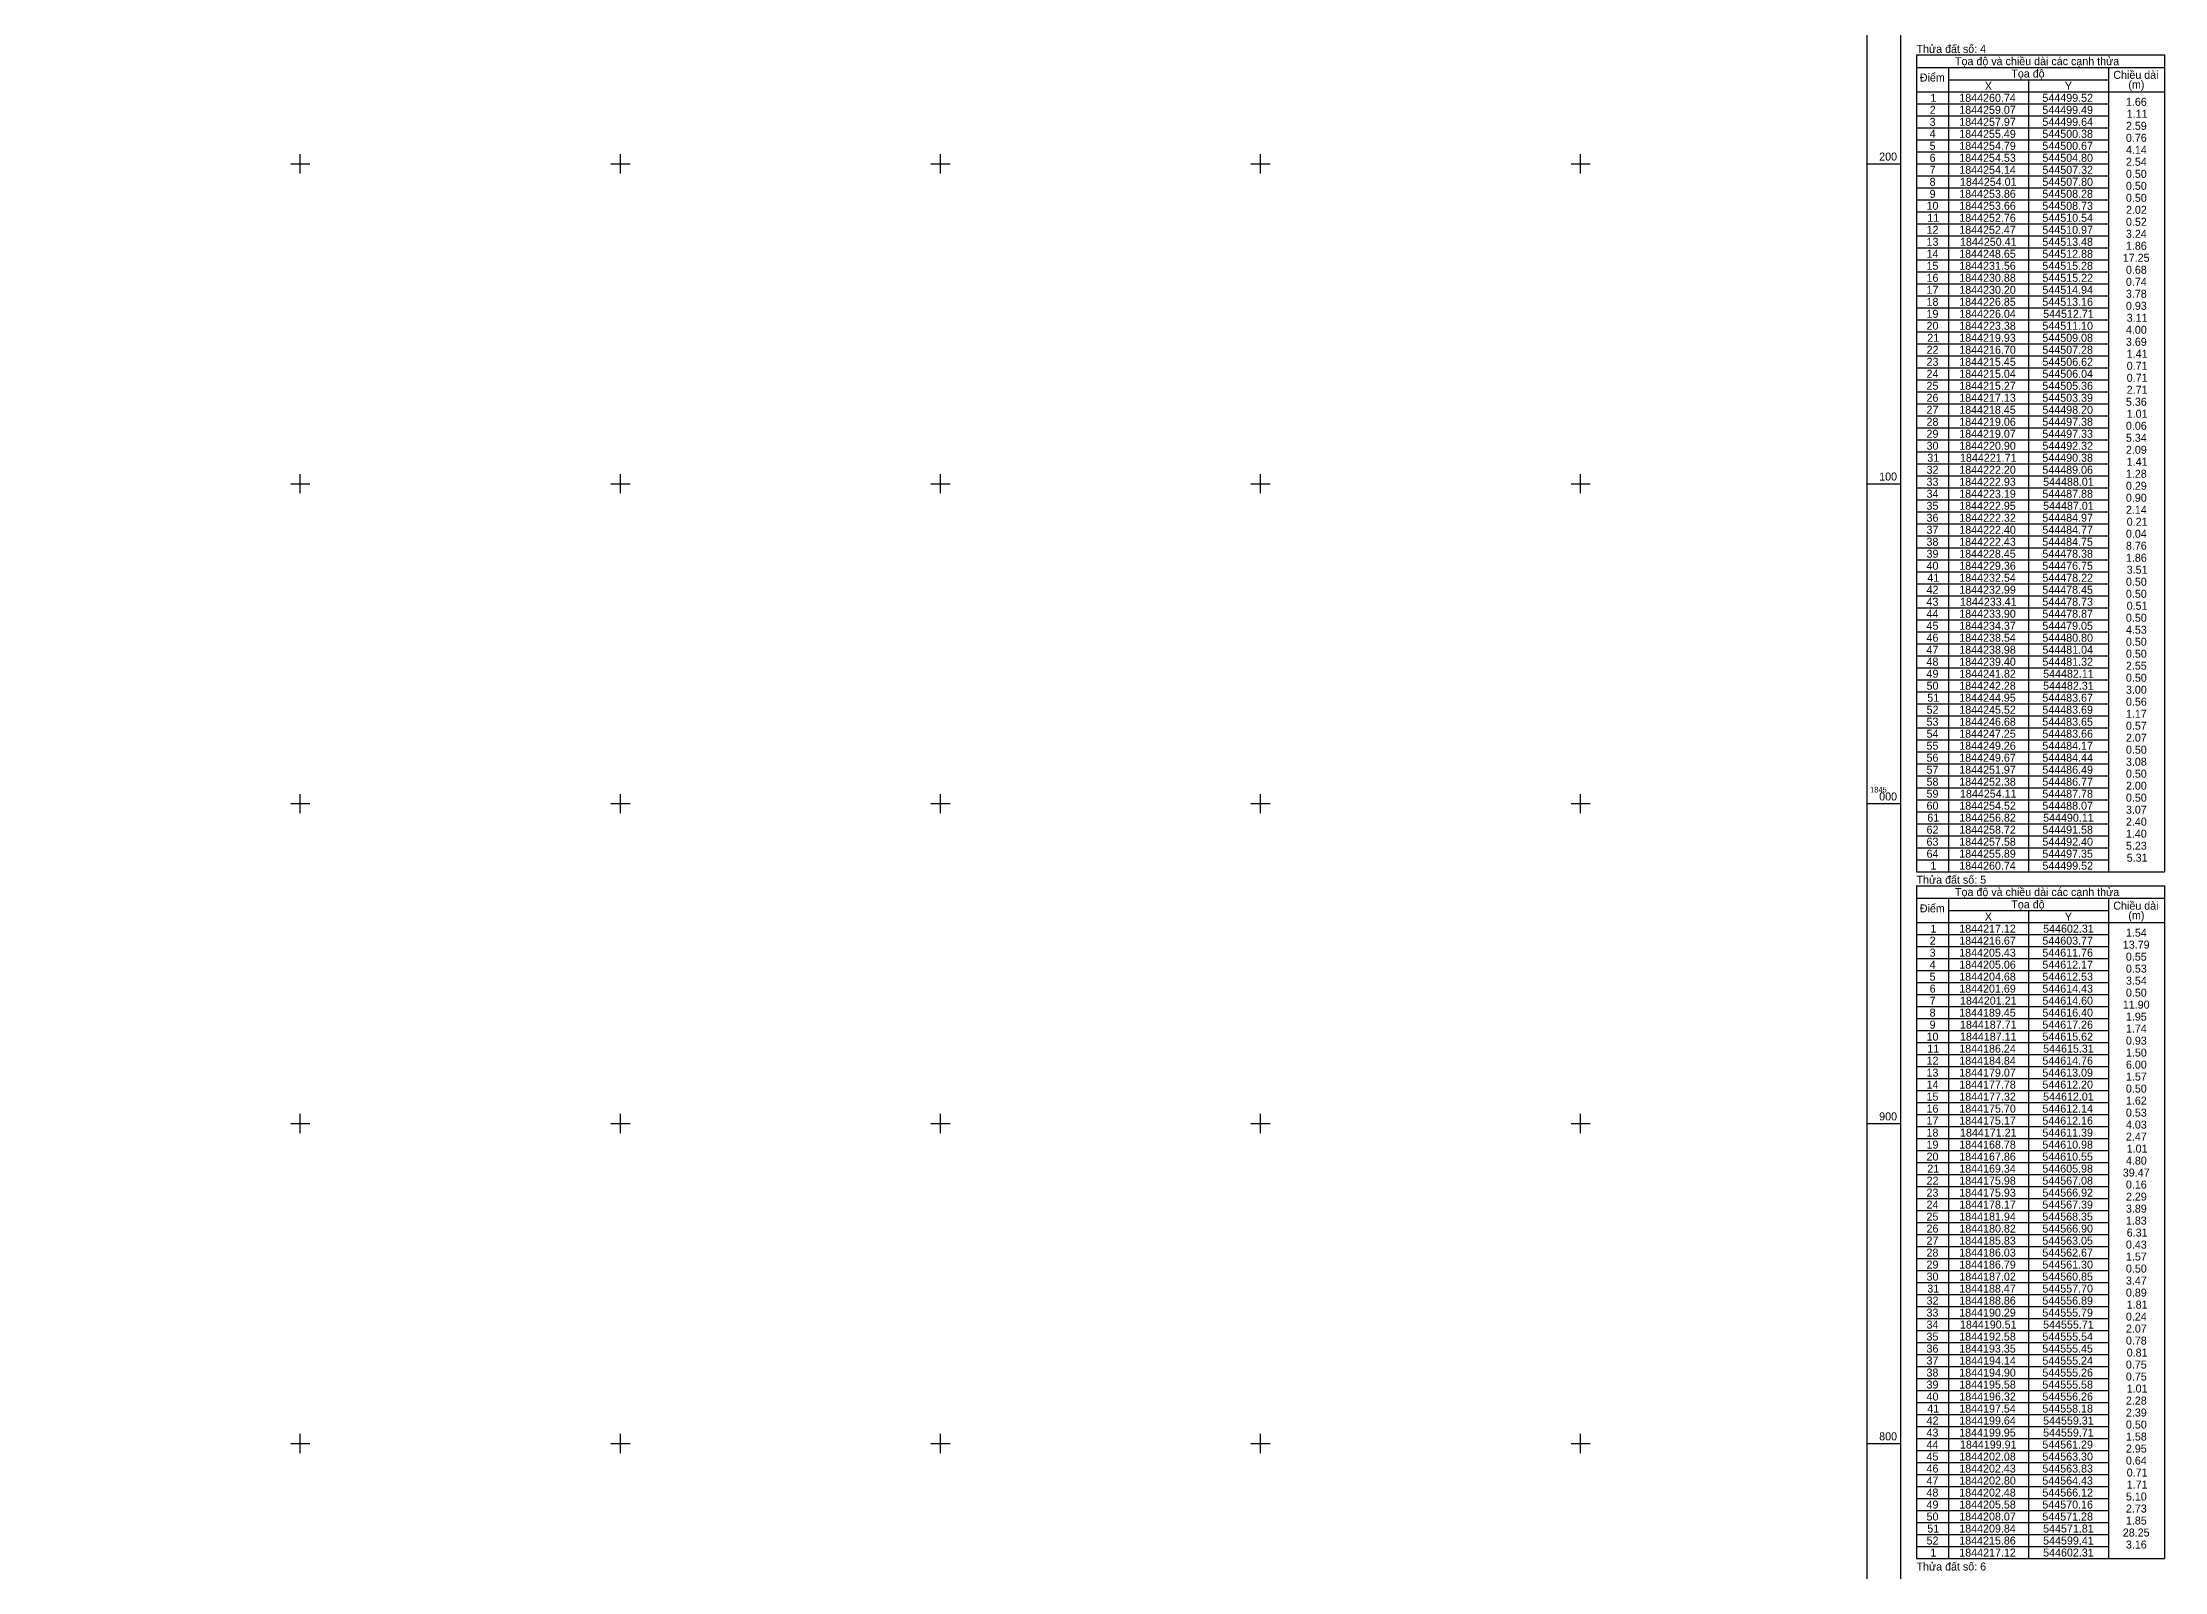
# Model space of a CAD drawing. Extents: x 542197 to 550482, y 1822129 to 1845893.
# Drawn here: x 549819 to 550482, y 1844760 to 1845238 of the extents above; entities that cross this region are included whole.
import ezdxf

# ---------------------------------------------------------------- set-up
doc = ezdxf.new("R2010")
doc.units = 0
doc.layers.add('Level 63', color=7, linetype='Continuous')

msp = doc.modelspace()

# ---------------------------------------------------------------- linework, layer by layer
at = {"layer": 'Level 63'}
for p, q in [((550404.92, 1845234.03), (550482.42, 1845234.03)), ((550404.92, 1845234.03), (550404.92, 1844978.73)), ((550404.92, 1845230.08), (550482.42, 1845230.08)), ((550414.92, 1845230.08), (550414.92, 1844978.73)), ((550464.92, 1845230.08), (550464.92, 1844978.73)), ((550482.42, 1845234.03), (550482.42, 1844978.73)), ((550414.92, 1845226.23), (550464.92, 1845226.23)), ((550439.92, 1845226.23), (550439.92, 1844978.73)), ((550404.92, 1845222.48), (550482.42, 1845222.48)), ((550404.92, 1845218.73), (550464.92, 1845218.73)), ((550404.92, 1845214.98), (550464.92, 1845214.98)), ((550404.92, 1845211.23), (550464.92, 1845211.23)), ((550404.92, 1845207.48), (550464.92, 1845207.48)), ((550404.92, 1845203.73), (550464.92, 1845203.73)), ((549897, 1845200), (549903, 1845200)), ((549900, 1845197), (549900, 1845203)), ((549997, 1845200), (550003, 1845200)), ((550000, 1845197), (550000, 1845203)), ((550097, 1845200), (550103, 1845200)), ((550100, 1845197), (550100, 1845203)), ((550197, 1845200), (550203, 1845200)), ((550200, 1845197), (550200, 1845203)), ((550297, 1845200), (550303, 1845200)), ((550300, 1845197), (550300, 1845203)), ((550389.42, 1845200), (550399.92, 1845200)), ((550404.92, 1845199.98), (550464.92, 1845199.98)), ((550404.92, 1845196.23), (550464.92, 1845196.23)), ((550404.92, 1845192.48), (550464.92, 1845192.48)), ((550404.92, 1845188.73), (550464.92, 1845188.73)), ((550404.92, 1845184.98), (550464.92, 1845184.98)), ((550404.92, 1845181.23), (550464.92, 1845181.23)), ((550404.92, 1845177.48), (550464.92, 1845177.48)), ((550404.92, 1845173.73), (550464.92, 1845173.73)), ((550404.92, 1845169.98), (550464.92, 1845169.98)), ((550404.92, 1845166.23), (550464.92, 1845166.23)), ((550404.92, 1845162.48), (550464.92, 1845162.48)), ((550404.92, 1845158.73), (550464.92, 1845158.73)), ((550404.92, 1845154.98), (550464.92, 1845154.98)), ((550404.92, 1845151.23), (550464.92, 1845151.23)), ((550404.92, 1845147.48), (550464.92, 1845147.48)), ((550404.92, 1845143.73), (550464.92, 1845143.73)), ((550404.92, 1845139.98), (550464.92, 1845139.98)), ((550404.92, 1845136.23), (550464.92, 1845136.23)), ((550404.92, 1845132.48), (550464.92, 1845132.48)), ((550404.92, 1845128.73), (550464.92, 1845128.73)), ((550404.92, 1845124.98), (550464.92, 1845124.98)), ((550404.92, 1845121.23), (550464.92, 1845121.23)), ((550404.92, 1845117.48), (550464.92, 1845117.48)), ((550404.92, 1845113.73), (550464.92, 1845113.73)), ((550404.92, 1845109.98), (550464.92, 1845109.98)), ((550404.92, 1845106.23), (550464.92, 1845106.23)), ((549897, 1845100), (549903, 1845100)), ((549900, 1845097), (549900, 1845103)), ((549997, 1845100), (550003, 1845100)), ((550000, 1845097), (550000, 1845103)), ((550097, 1845100), (550103, 1845100)), ((550100, 1845097), (550100, 1845103)), ((550197, 1845100), (550203, 1845100)), ((550200, 1845097), (550200, 1845103)), ((550297, 1845100), (550303, 1845100)), ((550300, 1845097), (550300, 1845103)), ((550389.42, 1845100), (550399.92, 1845100)), ((550404.92, 1845102.48), (550464.92, 1845102.48)), ((550404.92, 1845098.73), (550464.92, 1845098.73)), ((550404.92, 1845094.98), (550464.92, 1845094.98)), ((550404.92, 1845091.23), (550464.92, 1845091.23)), ((550404.92, 1845087.48), (550464.92, 1845087.48)), ((550404.92, 1845083.73), (550464.92, 1845083.73)), ((550404.92, 1845079.98), (550464.92, 1845079.98)), ((550404.92, 1845076.23), (550464.92, 1845076.23)), ((550404.92, 1845072.48), (550464.92, 1845072.48)), ((550404.92, 1845068.73), (550464.92, 1845068.73)), ((550404.92, 1845064.98), (550464.92, 1845064.98)), ((550404.92, 1845061.23), (550464.92, 1845061.23)), ((550404.92, 1845057.48), (550464.92, 1845057.48)), ((550404.92, 1845053.73), (550464.92, 1845053.73)), ((550404.92, 1845049.98), (550464.92, 1845049.98)), ((550404.92, 1845046.23), (550464.92, 1845046.23)), ((550404.92, 1845042.48), (550464.92, 1845042.48)), ((550404.92, 1845038.73), (550464.92, 1845038.73)), ((550404.92, 1845034.98), (550464.92, 1845034.98)), ((550404.92, 1845031.23), (550464.92, 1845031.23)), ((550404.92, 1845027.48), (550464.92, 1845027.48)), ((550404.92, 1845023.73), (550464.92, 1845023.73)), ((550404.92, 1845019.98), (550464.92, 1845019.98)), ((550404.92, 1845016.23), (550464.92, 1845016.23)), ((550404.92, 1845012.48), (550464.92, 1845012.48)), ((550404.92, 1845008.73), (550464.92, 1845008.73)), ((550404.92, 1845004.98), (550464.92, 1845004.98)), ((549897, 1845000), (549903, 1845000)), ((549900, 1844997), (549900, 1845003)), ((549997, 1845000), (550003, 1845000)), ((550000, 1844997), (550000, 1845003)), ((550097, 1845000), (550103, 1845000)), ((550100, 1844997), (550100, 1845003)), ((550197, 1845000), (550203, 1845000)), ((550200, 1844997), (550200, 1845003)), ((550297, 1845000), (550303, 1845000)), ((550300, 1844997), (550300, 1845003)), ((550389.42, 1845000), (550399.92, 1845000)), ((550404.92, 1845001.23), (550464.92, 1845001.23)), ((550404.92, 1844997.48), (550464.92, 1844997.48)), ((550404.92, 1844993.73), (550464.92, 1844993.73)), ((550404.92, 1844989.98), (550464.92, 1844989.98)), ((550404.92, 1844986.23), (550464.92, 1844986.23)), ((550404.92, 1844982.48), (550464.92, 1844982.48)), ((550404.92, 1844978.73), (550482.42, 1844978.73)), ((550404.92, 1844974.36), (550482.42, 1844974.36)), ((550404.92, 1844974.36), (550404.92, 1844764.06)), ((550482.42, 1844974.36), (550482.42, 1844764.06)), ((550404.92, 1844970.41), (550482.42, 1844970.41)), ((550414.92, 1844970.41), (550414.92, 1844764.06)), ((550414.92, 1844966.56), (550464.92, 1844966.56)), ((550439.92, 1844966.56), (550439.92, 1844764.06)), ((550464.92, 1844970.41), (550464.92, 1844764.06)), ((550404.92, 1844962.81), (550482.42, 1844962.81)), ((550404.92, 1844959.06), (550464.92, 1844959.06)), ((550404.92, 1844955.31), (550464.92, 1844955.31)), ((550404.92, 1844951.56), (550464.92, 1844951.56)), ((550404.92, 1844947.81), (550464.92, 1844947.81)), ((550404.92, 1844944.06), (550464.92, 1844944.06)), ((550404.92, 1844940.31), (550464.92, 1844940.31)), ((550404.92, 1844936.56), (550464.92, 1844936.56)), ((550404.92, 1844932.81), (550464.92, 1844932.81)), ((550404.92, 1844929.06), (550464.92, 1844929.06)), ((550404.92, 1844925.31), (550464.92, 1844925.31)), ((550404.92, 1844921.56), (550464.92, 1844921.56)), ((550404.92, 1844917.81), (550464.92, 1844917.81)), ((550404.92, 1844914.06), (550464.92, 1844914.06)), ((550404.92, 1844910.31), (550464.92, 1844910.31)), ((550404.92, 1844906.56), (550464.92, 1844906.56)), ((549897, 1844900), (549903, 1844900)), ((549900, 1844897), (549900, 1844903)), ((549997, 1844900), (550003, 1844900)), ((550000, 1844897), (550000, 1844903)), ((550097, 1844900), (550103, 1844900)), ((550100, 1844897), (550100, 1844903)), ((550197, 1844900), (550203, 1844900)), ((550200, 1844897), (550200, 1844903)), ((550297, 1844900), (550303, 1844900)), ((550300, 1844897), (550300, 1844903)), ((550389.42, 1844900), (550399.92, 1844900)), ((550404.92, 1844902.81), (550464.92, 1844902.81)), ((550404.92, 1844899.06), (550464.92, 1844899.06)), ((550404.92, 1844895.31), (550464.92, 1844895.31)), ((550404.92, 1844891.56), (550464.92, 1844891.56)), ((550404.92, 1844887.81), (550464.92, 1844887.81)), ((550404.92, 1844884.06), (550464.92, 1844884.06)), ((550404.92, 1844880.31), (550464.92, 1844880.31)), ((550404.92, 1844876.56), (550464.92, 1844876.56)), ((550404.92, 1844872.81), (550464.92, 1844872.81)), ((550404.92, 1844869.06), (550464.92, 1844869.06)), ((550404.92, 1844865.31), (550464.92, 1844865.31)), ((550404.92, 1844861.56), (550464.92, 1844861.56)), ((550404.92, 1844857.81), (550464.92, 1844857.81)), ((550404.92, 1844854.06), (550464.92, 1844854.06)), ((550404.92, 1844850.31), (550464.92, 1844850.31)), ((550404.92, 1844846.56), (550464.92, 1844846.56)), ((550404.92, 1844842.81), (550464.92, 1844842.81)), ((550404.92, 1844839.06), (550464.92, 1844839.06)), ((550404.92, 1844835.31), (550464.92, 1844835.31)), ((550404.92, 1844831.56), (550464.92, 1844831.56)), ((550404.92, 1844827.81), (550464.92, 1844827.81)), ((550404.92, 1844824.06), (550464.92, 1844824.06)), ((550404.92, 1844820.31), (550464.92, 1844820.31)), ((550404.92, 1844816.56), (550464.92, 1844816.56)), ((550404.92, 1844812.81), (550464.92, 1844812.81)), ((550404.92, 1844809.06), (550464.92, 1844809.06)), ((549897, 1844800), (549903, 1844800)), ((549900, 1844797), (549900, 1844803)), ((549997, 1844800), (550003, 1844800)), ((550000, 1844797), (550000, 1844803)), ((550097, 1844800), (550103, 1844800)), ((550100, 1844797), (550100, 1844803)), ((550197, 1844800), (550203, 1844800)), ((550200, 1844797), (550200, 1844803)), ((550297, 1844800), (550303, 1844800)), ((550300, 1844797), (550300, 1844803)), ((550389.42, 1844800), (550399.92, 1844800)), ((550404.92, 1844805.31), (550464.92, 1844805.31)), ((550404.92, 1844801.56), (550464.92, 1844801.56)), ((550404.92, 1844797.81), (550464.92, 1844797.81)), ((550404.92, 1844794.06), (550464.92, 1844794.06)), ((550404.92, 1844790.31), (550464.92, 1844790.31)), ((550404.92, 1844786.56), (550464.92, 1844786.56)), ((550404.92, 1844782.81), (550464.92, 1844782.81)), ((550404.92, 1844779.06), (550464.92, 1844779.06)), ((550404.92, 1844775.31), (550464.92, 1844775.31)), ((550404.92, 1844771.56), (550464.92, 1844771.56)), ((550404.92, 1844767.81), (550464.92, 1844767.81)), ((550404.92, 1844764.06), (550482.42, 1844764.06))]:
    msp.add_line(p, q, dxfattribs=at)
for points in [[(542202.44, 1845862.31), (550399.92, 1845862.31), (550399.92, 1839658.45), (542202.44, 1839658.45), (542202.44, 1845862.31)], [(542212.94, 1845851.81), (550389.42, 1845851.81), (550389.42, 1839668.95), (542212.94, 1839668.95), (542212.94, 1845851.81)]]:
    msp.add_lwpolyline(points, dxfattribs=at)

# ---------------------------------------------------------------- texts
for s, height, p in [('Thửa đất số: 4', 2.5, (550404.92, 1845234.66)), ('Tọa độ và chiều dài các cạnh thửa', 2.5, (550416.95, 1845230.81)), ('Điểm', 2.5, (550405.95, 1845225.71)), ('X', 2.5, (550426.26, 1845223.11)), ('Tọa độ', 2.5, (550434.54, 1845226.96)), ('Y', 2.5, (550451.26, 1845223.11)), ('Chiều dài', 2.5, (550466.41, 1845226.54)), ('(m)', 2.5, (550471.11, 1845223.52)), ('2', 2.5, (550409.04, 1845215.61)), ('1', 2.5, (550409.27, 1845219.36)), ('1844260.74', 2.5, (550418.28, 1845219.36)), ('1844259.07', 2.5, (550418.27, 1845215.61)), ('544499.49', 2.5, (550444.24, 1845215.61)), ('544499.52', 2.5, (550444.26, 1845219.36)), ('1.66', 2.5, (550470.35, 1845218.11)), ('1.11', 2.5, (550470.59, 1845214.36)), ('4', 2.5, (550409.03, 1845208.11)), ('3', 2.5, (550409.02, 1845211.86)), ('1844255.49', 2.5, (550418.27, 1845208.11)), ('1844257.97', 2.5, (550418.27, 1845211.86)), ('544500.38', 2.5, (550444.24, 1845208.11)), ('544499.64', 2.5, (550444.25, 1845211.86)), ('2.59', 2.5, (550470.35, 1845210.61)), ('200', 2.5, (550393.26, 1845201)), ('5', 2.5, (550409.01, 1845204.36)), ('1844254.79', 2.5, (550418.27, 1845204.36)), ('544500.67', 2.5, (550444.24, 1845204.36)), ('4.14', 2.5, (550470.35, 1845203.11)), ('0.76', 2.5, (550470.35, 1845206.86)), ('6', 2.5, (550409.02, 1845200.61)), ('7', 2.5, (550409.02, 1845196.86)), ('1844254.53', 2.5, (550418.27, 1845200.61)), ('1844254.14', 2.5, (550418.28, 1845196.86)), ('544504.80', 2.5, (550444.25, 1845200.61)), ('544507.32', 2.5, (550444.26, 1845196.86)), ('0.50', 2.5, (550470.35, 1845195.61)), ('2.54', 2.5, (550470.35, 1845199.36)), ('8', 2.5, (550409.02, 1845193.11)), ('9', 2.5, (550409.02, 1845189.36)), ('1844253.86', 2.5, (550418.27, 1845189.36)), ('1844254.01', 2.5, (550418.51, 1845193.11)), ('544508.28', 2.5, (550444.24, 1845189.36)), ('544507.80', 2.5, (550444.25, 1845193.11)), ('0.50', 2.5, (550470.35, 1845191.86)), ('0.50', 2.5, (550470.35, 1845188.11)), ('10', 2.5, (550408.06, 1845185.61)), ('11', 2.5, (550408.29, 1845181.86)), ('1844253.66', 2.5, (550418.27, 1845185.61)), ('1844252.76', 2.5, (550418.27, 1845181.86)), ('544508.73', 2.5, (550444.24, 1845185.61)), ('544510.54', 2.5, (550444.25, 1845181.86)), ('2.02', 2.5, (550470.36, 1845184.36)), ('12', 2.5, (550408.07, 1845178.11)), ('1844252.47', 2.5, (550418.27, 1845178.11)), ('544510.97', 2.5, (550444.24, 1845178.11)), ('3.24', 2.5, (550470.35, 1845176.86)), ('0.52', 2.5, (550470.36, 1845180.61)), ('13', 2.5, (550408.05, 1845174.36)), ('14', 2.5, (550408.06, 1845170.61)), ('1844248.65', 2.5, (550418.26, 1845170.61)), ('1844250.41', 2.5, (550418.51, 1845174.36)), ('544513.48', 2.5, (550444.24, 1845174.36)), ('544512.88', 2.5, (550444.24, 1845170.61)), ('17.25', 2.5, (550469.37, 1845169.36)), ('1.86', 2.5, (550470.35, 1845173.11)), ('15', 2.5, (550408.04, 1845166.86)), ('16', 2.5, (550408.05, 1845163.11)), ('1844230.88', 2.5, (550418.27, 1845163.11)), ('1844231.56', 2.5, (550418.27, 1845166.86)), ('544515.28', 2.5, (550444.24, 1845166.86)), ('544515.22', 2.5, (550444.26, 1845163.11)), ('0.68', 2.5, (550470.35, 1845165.61)), ('0.74', 2.5, (550470.35, 1845161.86)), ('17', 2.5, (550408.05, 1845159.36)), ('18', 2.5, (550408.05, 1845155.61)), ('1844226.85', 2.5, (550418.26, 1845155.61)), ('1844230.20', 2.5, (550418.28, 1845159.36)), ('544514.94', 2.5, (550444.25, 1845159.36)), ('544513.16', 2.5, (550444.24, 1845155.61)), ('3.78', 2.5, (550470.35, 1845158.11)), ('20', 2.5, (550408.06, 1845148.11)), ('19', 2.5, (550408.05, 1845151.86)), ('1844223.38', 2.5, (550418.27, 1845148.11)), ('1844226.04', 2.5, (550418.28, 1845151.86)), ('544511.10', 2.5, (550444.25, 1845148.11)), ('544512.71', 2.5, (550444.48, 1845151.86)), ('0.93', 2.5, (550470.35, 1845154.36)), ('3.11', 2.5, (550470.59, 1845150.61)), ('21', 2.5, (550408.29, 1845144.36)), ('1844219.93', 2.5, (550418.27, 1845144.36)), ('544509.08', 2.5, (550444.24, 1845144.36)), ('4.00', 2.5, (550470.35, 1845146.86)), ('3.69', 2.5, (550470.35, 1845143.11)), ('23', 2.5, (550408.05, 1845136.86)), ('22', 2.5, (550408.07, 1845140.61)), ('1844215.45', 2.5, (550418.26, 1845136.86)), ('1844216.70', 2.5, (550418.28, 1845140.61)), ('544507.28', 2.5, (550444.24, 1845140.61)), ('544506.62', 2.5, (550444.26, 1845136.86)), ('0.71', 2.5, (550470.59, 1845135.61)), ('1.41', 2.5, (550470.59, 1845139.36)), ('25', 2.5, (550408.04, 1845129.36)), ('24', 2.5, (550408.06, 1845133.11)), ('1844215.04', 2.5, (550418.28, 1845133.11)), ('1844215.27', 2.5, (550418.27, 1845129.36)), ('544506.04', 2.5, (550444.25, 1845133.11)), ('544505.36', 2.5, (550444.24, 1845129.36)), ('0.71', 2.5, (550470.59, 1845131.86)), ('2.71', 2.5, (550470.59, 1845128.11)), ('26', 2.5, (550408.05, 1845125.61)), ('27', 2.5, (550408.05, 1845121.86)), ('1844218.45', 2.5, (550418.26, 1845121.86)), ('1844217.13', 2.5, (550418.27, 1845125.61)), ('544503.39', 2.5, (550444.24, 1845125.61)), ('544498.20', 2.5, (550444.25, 1845121.86)), ('5.36', 2.5, (550470.35, 1845124.36)), ('28', 2.5, (550408.05, 1845118.11)), ('1844219.06', 2.5, (550418.27, 1845118.11)), ('544497.38', 2.5, (550444.24, 1845118.11)), ('0.06', 2.5, (550470.35, 1845116.86)), ('1.01', 2.5, (550470.59, 1845120.61)), ('30', 2.5, (550408.06, 1845110.61)), ('29', 2.5, (550408.05, 1845114.36)), ('1844219.07', 2.5, (550418.27, 1845114.36)), ('1844220.90', 2.5, (550418.28, 1845110.61)), ('544497.33', 2.5, (550444.24, 1845114.36)), ('544492.32', 2.5, (550444.26, 1845110.61)), ('5.34', 2.5, (550470.35, 1845113.11)), ('2.09', 2.5, (550470.35, 1845109.36)), ('32', 2.5, (550408.07, 1845103.11)), ('31', 2.5, (550408.29, 1845106.86)), ('1844222.20', 2.5, (550418.28, 1845103.11)), ('1844221.71', 2.5, (550418.51, 1845106.86)), ('544490.38', 2.5, (550444.24, 1845106.86)), ('544489.06', 2.5, (550444.24, 1845103.11)), ('1.28', 2.5, (550470.35, 1845101.86)), ('1.41', 2.5, (550470.59, 1845105.61)), ('100', 2.5, (550393.26, 1845101)), ('33', 2.5, (550408.05, 1845099.36)), ('34', 2.5, (550408.06, 1845095.61)), ('1844223.19', 2.5, (550418.27, 1845095.61)), ('1844222.93', 2.5, (550418.27, 1845099.36)), ('544487.88', 2.5, (550444.24, 1845095.61)), ('544488.01', 2.5, (550444.48, 1845099.36)), ('0.29', 2.5, (550470.35, 1845098.11)), ('35', 2.5, (550408.04, 1845091.86)), ('1844222.95', 2.5, (550418.26, 1845091.86)), ('544487.01', 2.5, (550444.48, 1845091.86)), ('0.90', 2.5, (550470.35, 1845094.36)), ('2.14', 2.5, (550470.35, 1845090.61)), ('36', 2.5, (550408.05, 1845088.11)), ('37', 2.5, (550408.05, 1845084.36)), ('1844222.40', 2.5, (550418.28, 1845084.36)), ('1844222.32', 2.5, (550418.29, 1845088.11)), ('544484.97', 2.5, (550444.24, 1845088.11)), ('544484.77', 2.5, (550444.24, 1845084.36)), ('0.04', 2.5, (550470.35, 1845083.11)), ('0.21', 2.5, (550470.59, 1845086.86)), ('38', 2.5, (550408.05, 1845080.61)), ('39', 2.5, (550408.05, 1845076.86)), ('1844228.45', 2.5, (550418.26, 1845076.86)), ('1844222.43', 2.5, (550418.27, 1845080.61)), ('544484.75', 2.5, (550444.23, 1845080.61)), ('544478.38', 2.5, (550444.24, 1845076.86)), ('8.76', 2.5, (550470.35, 1845079.36)), ('1.86', 2.5, (550470.35, 1845075.61)), ('40', 2.5, (550408.06, 1845073.11)), ('41', 2.5, (550408.29, 1845069.36)), ('1844229.36', 2.5, (550418.27, 1845073.11)), ('1844232.54', 2.5, (550418.28, 1845069.36)), ('544476.75', 2.5, (550444.23, 1845073.11)), ('544478.22', 2.5, (550444.26, 1845069.36)), ('3.51', 2.5, (550470.59, 1845071.86)), ('43', 2.5, (550408.05, 1845061.86)), ('42', 2.5, (550408.07, 1845065.61)), ('1844232.99', 2.5, (550418.27, 1845065.61)), ('1844233.41', 2.5, (550418.51, 1845061.86)), ('544478.45', 2.5, (550444.23, 1845065.61)), ('544478.73', 2.5, (550444.24, 1845061.86)), ('0.50', 2.5, (550470.35, 1845068.11)), ('0.50', 2.5, (550470.35, 1845064.36)), ('44', 2.5, (550408.06, 1845058.11)), ('1844233.90', 2.5, (550418.28, 1845058.11)), ('544478.87', 2.5, (550444.24, 1845058.11)), ('0.50', 2.5, (550470.35, 1845056.86)), ('0.51', 2.5, (550470.59, 1845060.61)), ('45', 2.5, (550408.04, 1845054.36)), ('46', 2.5, (550408.05, 1845050.61)), ('1844234.37', 2.5, (550418.27, 1845054.36)), ('1844238.54', 2.5, (550418.28, 1845050.61)), ('544479.05', 2.5, (550444.23, 1845054.36)), ('544480.80', 2.5, (550444.25, 1845050.61)), ('4.53', 2.5, (550470.35, 1845053.11)), ('0.50', 2.5, (550470.35, 1845049.36)), ('47', 2.5, (550408.05, 1845046.86)), ('48', 2.5, (550408.05, 1845043.11)), ('1844238.98', 2.5, (550418.27, 1845046.86)), ('1844239.40', 2.5, (550418.28, 1845043.11)), ('544481.04', 2.5, (550444.25, 1845046.86)), ('544481.32', 2.5, (550444.26, 1845043.11)), ('0.50', 2.5, (550470.35, 1845045.61)), ('2.55', 2.5, (550470.34, 1845041.86)), ('49', 2.5, (550408.05, 1845039.36)), ('50', 2.5, (550408.06, 1845035.61)), ('1844242.28', 2.5, (550418.27, 1845035.61)), ('1844241.82', 2.5, (550418.29, 1845039.36)), ('544482.11', 2.5, (550444.48, 1845039.36)), ('544482.31', 2.5, (550444.48, 1845035.61)), ('0.50', 2.5, (550470.35, 1845038.11)), ('51', 2.5, (550408.29, 1845031.86)), ('1844244.95', 2.5, (550418.26, 1845031.86)), ('544483.67', 2.5, (550444.24, 1845031.86)), ('3.00', 2.5, (550470.35, 1845034.36)), ('0.56', 2.5, (550470.35, 1845030.61)), ('53', 2.5, (550408.05, 1845024.36)), ('52', 2.5, (550408.07, 1845028.11)), ('1844246.68', 2.5, (550418.27, 1845024.36)), ('1844245.52', 2.5, (550418.29, 1845028.11)), ('544483.69', 2.5, (550444.24, 1845028.11)), ('544483.65', 2.5, (550444.23, 1845024.36)), ('0.57', 2.5, (550470.35, 1845023.11)), ('1.17', 2.5, (550470.35, 1845026.86)), ('55', 2.5, (550408.04, 1845016.86)), ('54', 2.5, (550408.06, 1845020.61)), ('1844247.25', 2.5, (550418.26, 1845020.61)), ('1844249.26', 2.5, (550418.27, 1845016.86)), ('544483.66', 2.5, (550444.24, 1845020.61)), ('544484.17', 2.5, (550444.24, 1845016.86)), ('0.50', 2.5, (550470.35, 1845015.61)), ('2.07', 2.5, (550470.35, 1845019.36)), ('56', 2.5, (550408.05, 1845013.11)), ('57', 2.5, (550408.05, 1845009.36)), ('1844249.67', 2.5, (550418.27, 1845013.11)), ('1844251.97', 2.5, (550418.27, 1845009.36)), ('544486.49', 2.5, (550444.24, 1845009.36)), ('544484.44', 2.5, (550444.25, 1845013.11)), ('3.08', 2.5, (550470.35, 1845011.86)), ('1845', 1.75, (550390.42, 1845003.5)), ('58', 2.5, (550408.05, 1845005.61)), ('1844252.38', 2.5, (550418.27, 1845005.61)), ('544486.77', 2.5, (550444.24, 1845005.61)), ('0.50', 2.5, (550470.35, 1845008.11)), ('2.00', 2.5, (550470.35, 1845004.36)), ('000', 2.5, (550393.26, 1845001)), ('59', 2.5, (550408.05, 1845001.86)), ('60', 2.5, (550408.06, 1844998.11)), ('1844254.52', 2.5, (550418.29, 1844998.11)), ('1844254.11', 2.5, (550418.51, 1845001.86)), ('544487.78', 2.5, (550444.24, 1845001.86)), ('544488.07', 2.5, (550444.24, 1844998.11)), ('3.07', 2.5, (550470.35, 1844996.86)), ('0.50', 2.5, (550470.35, 1845000.61)), ('62', 2.5, (550408.07, 1844990.61)), ('61', 2.5, (550408.29, 1844994.36)), ('1844256.82', 2.5, (550418.29, 1844994.36)), ('1844258.72', 2.5, (550418.29, 1844990.61)), ('544491.58', 2.5, (550444.24, 1844990.61)), ('544490.11', 2.5, (550444.48, 1844994.36)), ('2.40', 2.5, (550470.35, 1844993.11)), ('1.40', 2.5, (550470.35, 1844989.36)), ('63', 2.5, (550408.05, 1844986.86)), ('64', 2.5, (550408.06, 1844983.11)), ('1844257.58', 2.5, (550418.27, 1844986.86)), ('1844255.89', 2.5, (550418.27, 1844983.11)), ('544497.35', 2.5, (550444.23, 1844983.11)), ('544492.40', 2.5, (550444.25, 1844986.86)), ('5.23', 2.5, (550470.35, 1844985.61)), ('1', 2.5, (550409.27, 1844979.36)), ('1844260.74', 2.5, (550418.28, 1844979.36)), ('544499.52', 2.5, (550444.26, 1844979.36)), ('5.31', 2.5, (550470.59, 1844981.86)), ('Thửa đất số: 5', 2.5, (550404.92, 1844974.98)), ('Tọa độ và chiều dài các cạnh thửa', 2.5, (550416.95, 1844971.13)), ('Điểm', 2.5, (550405.95, 1844966.03)), ('X', 2.5, (550426.26, 1844963.43)), ('Tọa độ', 2.5, (550434.54, 1844967.28)), ('Y', 2.5, (550451.26, 1844963.43)), ('Chiều dài', 2.5, (550466.41, 1844966.86)), ('(m)', 2.5, (550471.11, 1844963.85)), ('2', 2.5, (550409.04, 1844955.93)), ('1', 2.5, (550409.27, 1844959.68)), ('1844216.67', 2.5, (550418.27, 1844955.93)), ('1844217.12', 2.5, (550418.29, 1844959.68)), ('544603.77', 2.5, (550444.24, 1844955.93)), ('544602.31', 2.5, (550444.48, 1844959.68)), ('1.54', 2.5, (550470.35, 1844958.43)), ('3', 2.5, (550409.02, 1844952.18)), ('1844205.43', 2.5, (550418.27, 1844952.18)), ('544611.76', 2.5, (550444.24, 1844952.18)), ('13.79', 2.5, (550469.37, 1844954.68)), ('0.55', 2.5, (550470.34, 1844950.93)), ('4', 2.5, (550409.03, 1844948.43)), ('5', 2.5, (550409.01, 1844944.68)), ('1844204.68', 2.5, (550418.27, 1844944.68)), ('1844205.06', 2.5, (550418.27, 1844948.43)), ('544612.17', 2.5, (550444.24, 1844948.43)), ('544612.53', 2.5, (550444.24, 1844944.68)), ('0.53', 2.5, (550470.35, 1844947.18)), ('3.54', 2.5, (550470.35, 1844943.43)), ('6', 2.5, (550409.02, 1844940.93)), ('7', 2.5, (550409.02, 1844937.18)), ('1844201.69', 2.5, (550418.27, 1844940.93)), ('1844201.21', 2.5, (550418.51, 1844937.18)), ('544614.43', 2.5, (550444.24, 1844940.93)), ('544614.60', 2.5, (550444.25, 1844937.18)), ('11.90', 2.5, (550469.38, 1844935.93)), ('0.50', 2.5, (550470.35, 1844939.68)), ('8', 2.5, (550409.02, 1844933.43)), ('9', 2.5, (550409.02, 1844929.68)), ('1844189.45', 2.5, (550418.26, 1844933.43)), ('1844187.71', 2.5, (550418.51, 1844929.68)), ('544616.40', 2.5, (550444.25, 1844933.43)), ('544617.26', 2.5, (550444.24, 1844929.68)), ('1.95', 2.5, (550470.34, 1844932.18)), ('10', 2.5, (550408.06, 1844925.93)), ('1844187.11', 2.5, (550418.51, 1844925.93)), ('544615.62', 2.5, (550444.26, 1844925.93)), ('0.93', 2.5, (550470.35, 1844924.68)), ('1.74', 2.5, (550470.35, 1844928.43)), ('12', 2.5, (550408.07, 1844918.43)), ('11', 2.5, (550408.29, 1844922.18)), ('1844186.24', 2.5, (550418.28, 1844922.18)), ('1844184.84', 2.5, (550418.28, 1844918.43)), ('544614.76', 2.5, (550444.24, 1844918.43)), ('544615.31', 2.5, (550444.48, 1844922.18)), ('6.00', 2.5, (550470.35, 1844917.18)), ('1.50', 2.5, (550470.35, 1844920.93)), ('13', 2.5, (550408.05, 1844914.68)), ('14', 2.5, (550408.06, 1844910.93)), ('1844177.78', 2.5, (550418.27, 1844910.93)), ('1844179.07', 2.5, (550418.27, 1844914.68)), ('544613.09', 2.5, (550444.24, 1844914.68)), ('544612.20', 2.5, (550444.25, 1844910.93)), ('0.50', 2.5, (550470.35, 1844909.68)), ('1.57', 2.5, (550470.35, 1844913.43)), ('15', 2.5, (550408.04, 1844907.18)), ('16', 2.5, (550408.05, 1844903.43)), ('1844175.70', 2.5, (550418.28, 1844903.43)), ('1844177.32', 2.5, (550418.29, 1844907.18)), ('544612.14', 2.5, (550444.25, 1844903.43)), ('544612.01', 2.5, (550444.48, 1844907.18)), ('1.62', 2.5, (550470.36, 1844905.93)), ('900', 2.5, (550393.26, 1844901)), ('17', 2.5, (550408.05, 1844899.68)), ('18', 2.5, (550408.05, 1844895.93)), ('1844175.17', 2.5, (550418.27, 1844899.68)), ('1844171.21', 2.5, (550418.51, 1844895.93)), ('544611.39', 2.5, (550444.24, 1844895.93)), ('544612.16', 2.5, (550444.24, 1844899.68)), ('4.03', 2.5, (550470.35, 1844898.43)), ('0.53', 2.5, (550470.35, 1844902.18)), ('19', 2.5, (550408.05, 1844892.18)), ('1844168.78', 2.5, (550418.27, 1844892.18)), ('544610.98', 2.5, (550444.24, 1844892.18)), ('2.47', 2.5, (550470.35, 1844894.68)), ('1.01', 2.5, (550470.59, 1844890.93)), ('20', 2.5, (550408.06, 1844888.43)), ('21', 2.5, (550408.29, 1844884.68)), ('1844167.86', 2.5, (550418.27, 1844888.43)), ('1844169.34', 2.5, (550418.28, 1844884.68)), ('544610.55', 2.5, (550444.23, 1844888.43)), ('544605.98', 2.5, (550444.24, 1844884.68)), ('39.47', 2.5, (550469.38, 1844883.43)), ('4.80', 2.5, (550470.35, 1844887.18)), ('23', 2.5, (550408.05, 1844877.18)), ('22', 2.5, (550408.07, 1844880.93)), ('1844175.98', 2.5, (550418.27, 1844880.93)), ('1844175.93', 2.5, (550418.27, 1844877.18)), ('544567.08', 2.5, (550444.24, 1844880.93)), ('544566.92', 2.5, (550444.26, 1844877.18)), ('0.16', 2.5, (550470.35, 1844879.68)), ('25', 2.5, (550408.04, 1844869.68)), ('24', 2.5, (550408.06, 1844873.43)), ('1844178.17', 2.5, (550418.27, 1844873.43)), ('1844181.94', 2.5, (550418.28, 1844869.68)), ('544567.39', 2.5, (550444.24, 1844873.43)), ('544568.35', 2.5, (550444.23, 1844869.68)), ('3.89', 2.5, (550470.35, 1844872.18)), ('2.29', 2.5, (550470.35, 1844875.93)), ('26', 2.5, (550408.05, 1844865.93)), ('1844180.82', 2.5, (550418.29, 1844865.93)), ('544566.90', 2.5, (550444.25, 1844865.93)), ('1.83', 2.5, (550470.35, 1844868.43)), ('6.31', 2.5, (550470.59, 1844864.68)), ('27', 2.5, (550408.05, 1844862.18)), ('28', 2.5, (550408.05, 1844858.43)), ('1844185.83', 2.5, (550418.27, 1844862.18)), ('1844186.03', 2.5, (550418.27, 1844858.43)), ('544563.05', 2.5, (550444.23, 1844862.18)), ('544562.67', 2.5, (550444.24, 1844858.43)), ('0.43', 2.5, (550470.35, 1844860.93)), ('1.57', 2.5, (550470.35, 1844857.18)), ('30', 2.5, (550408.06, 1844850.93)), ('29', 2.5, (550408.05, 1844854.68)), ('1844186.79', 2.5, (550418.27, 1844854.68)), ('1844187.02', 2.5, (550418.29, 1844850.93)), ('544560.85', 2.5, (550444.23, 1844850.93)), ('544561.30', 2.5, (550444.25, 1844854.68)), ('3.47', 2.5, (550470.35, 1844849.68)), ('0.50', 2.5, (550470.35, 1844853.43)), ('32', 2.5, (550408.07, 1844843.43)), ('31', 2.5, (550408.29, 1844847.18)), ('1844188.47', 2.5, (550418.27, 1844847.18)), ('1844188.86', 2.5, (550418.27, 1844843.43)), ('544556.89', 2.5, (550444.24, 1844843.43)), ('544557.70', 2.5, (550444.25, 1844847.18)), ('0.89', 2.5, (550470.35, 1844845.93)), ('33', 2.5, (550408.05, 1844839.68)), ('1844190.29', 2.5, (550418.27, 1844839.68)), ('544555.79', 2.5, (550444.24, 1844839.68)), ('0.24', 2.5, (550470.35, 1844838.43)), ('1.81', 2.5, (550470.59, 1844842.18)), ('35', 2.5, (550408.04, 1844832.18)), ('34', 2.5, (550408.06, 1844835.93)), ('1844192.58', 2.5, (550418.27, 1844832.18)), ('1844190.51', 2.5, (550418.51, 1844835.93)), ('544555.54', 2.5, (550444.25, 1844832.18)), ('544555.71', 2.5, (550444.48, 1844835.93)), ('0.78', 2.5, (550470.35, 1844830.93)), ('2.07', 2.5, (550470.35, 1844834.68)), ('36', 2.5, (550408.05, 1844828.43)), ('37', 2.5, (550408.05, 1844824.68)), ('1844193.35', 2.5, (550418.26, 1844828.43)), ('1844194.14', 2.5, (550418.28, 1844824.68)), ('544555.45', 2.5, (550444.23, 1844828.43)), ('544555.24', 2.5, (550444.25, 1844824.68)), ('0.75', 2.5, (550470.34, 1844823.43)), ('0.81', 2.5, (550470.59, 1844827.18)), ('38', 2.5, (550408.05, 1844820.93)), ('39', 2.5, (550408.05, 1844817.18)), ('1844195.58', 2.5, (550418.27, 1844817.18)), ('1844194.90', 2.5, (550418.28, 1844820.93)), ('544555.58', 2.5, (550444.24, 1844817.18)), ('544555.26', 2.5, (550444.24, 1844820.93)), ('0.75', 2.5, (550470.34, 1844819.68)), ('40', 2.5, (550408.06, 1844813.43)), ('1844196.32', 2.5, (550418.29, 1844813.43)), ('544556.26', 2.5, (550444.24, 1844813.43)), ('2.28', 2.5, (550470.35, 1844812.18)), ('1.01', 2.5, (550470.59, 1844815.93)), ('42', 2.5, (550408.07, 1844805.93)), ('41', 2.5, (550408.29, 1844809.68)), ('1844197.54', 2.5, (550418.28, 1844809.68)), ('1844199.64', 2.5, (550418.28, 1844805.93)), ('544558.18', 2.5, (550444.24, 1844809.68)), ('544559.31', 2.5, (550444.48, 1844805.93)), ('0.50', 2.5, (550470.35, 1844804.68)), ('2.39', 2.5, (550470.35, 1844808.43)), ('800', 2.5, (550393.26, 1844801)), ('43', 2.5, (550408.05, 1844802.18)), ('44', 2.5, (550408.06, 1844798.43)), ('1844199.95', 2.5, (550418.26, 1844802.18)), ('1844199.91', 2.5, (550418.51, 1844798.43)), ('544561.29', 2.5, (550444.24, 1844798.43)), ('544559.71', 2.5, (550444.48, 1844802.18)), ('2.95', 2.5, (550470.34, 1844797.18)), ('1.58', 2.5, (550470.35, 1844800.93)), ('45', 2.5, (550408.04, 1844794.68)), ('46', 2.5, (550408.05, 1844790.93)), ('1844202.08', 2.5, (550418.27, 1844794.68)), ('1844202.43', 2.5, (550418.27, 1844790.93)), ('544563.30', 2.5, (550444.25, 1844794.68)), ('544563.83', 2.5, (550444.24, 1844790.93)), ('0.64', 2.5, (550470.35, 1844793.43)), ('47', 2.5, (550408.05, 1844787.18)), ('48', 2.5, (550408.05, 1844783.43)), ('1844202.48', 2.5, (550418.27, 1844783.43)), ('1844202.80', 2.5, (550418.28, 1844787.18)), ('544564.43', 2.5, (550444.24, 1844787.18)), ('544566.12', 2.5, (550444.26, 1844783.43)), ('0.71', 2.5, (550470.59, 1844789.68)), ('1.71', 2.5, (550470.59, 1844785.93)), ('49', 2.5, (550408.05, 1844779.68)), ('1844205.58', 2.5, (550418.27, 1844779.68)), ('544570.16', 2.5, (550444.24, 1844779.68)), ('5.10', 2.5, (550470.35, 1844782.18)), ('2.73', 2.5, (550470.35, 1844778.43)), ('50', 2.5, (550408.06, 1844775.93)), ('51', 2.5, (550408.29, 1844772.18)), ('1844208.07', 2.5, (550418.27, 1844775.93)), ('1844209.84', 2.5, (550418.28, 1844772.18)), ('544571.28', 2.5, (550444.24, 1844775.93)), ('544571.81', 2.5, (550444.48, 1844772.18)), ('28.25', 2.5, (550469.37, 1844770.93)), ('1.85', 2.5, (550470.34, 1844774.68)), ('52', 2.5, (550408.07, 1844768.43)), ('1', 2.5, (550409.27, 1844764.68)), ('1844215.86', 2.5, (550418.27, 1844768.43)), ('1844217.12', 2.5, (550418.29, 1844764.68)), ('544599.41', 2.5, (550444.48, 1844768.43)), ('544602.31', 2.5, (550444.48, 1844764.68)), ('3.16', 2.5, (550470.35, 1844767.18)), ('Thửa đất số: 6', 2.5, (550404.92, 1844760.31))]:
    msp.add_text(s, height=height, dxfattribs=at).set_placement(p)

doc.saveas('drawing.dxf')
